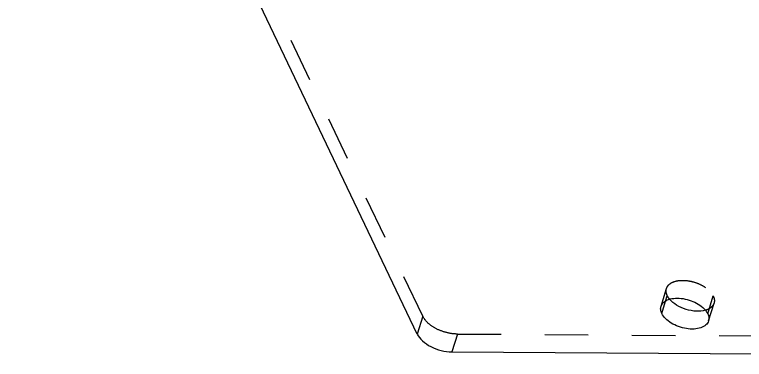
# Model space of a CAD drawing. Header units: millimetres. Extents: x 753 to 1632, y 352 to 973.
# Drawn here: x 1151.4 to 1202.8, y 762.4 to 786.7 of the extents above; entities that cross this region are included whole.
import ezdxf

# ---------------------------------------------------------------- set-up
doc = ezdxf.new("R2010")
doc.units = ezdxf.units.MM
doc.header["$LTSCALE"] = 30.734
doc.linetypes.add('HIDDEN', pattern=[0.2, 0.1, -0.1])
doc.layers.get('0').update_dxf_attribs({"linetype": 'CONTINUOUS'})
doc.layers.add('02___PRT_ALL_AXES', color=7, linetype='CONTINUOUS')
doc.layers.add('DEFAULT_2', color=8, linetype='HIDDEN')

msp = doc.modelspace()

# ---------------------------------------------------------------- linework, layer by layer
at = {"color": 3, "linetype": 'Continuous'}
for p, q in [((1179.72987, 764.2092), (1151.37699, 823.57063)), ((1182.1711, 762.95504), (1271.40256, 762.42429))]:
    msp.add_line(p, q, dxfattribs=at)
at = {"color": 3, "linetype": 'Continuous', "start_tangent": (0.43099323, -0.90235516), "end_tangent": (0.99998231, -0.00594787)}
msp.add_spline([(1179.72987, 764.2092), (1180.09777, 763.73259), (1180.69084, 763.32692), (1181.41885, 763.05389), (1182.1711, 762.95504)], degree=3, dxfattribs=at)
at = {"layer": '02___PRT_ALL_AXES', "color": 8, "linetype": 'HIDDEN'}
for p, q in [((1196.89856, 766.16337), (1197.28586, 767.41669)), ((1197.22453, 766.53163), (1197.34134, 766.90962)), ((1200.18705, 765.63707), (1200.57436, 766.89039)), ((1200.24253, 765.13), (1200.62984, 766.38332))]:
    msp.add_line(p, q, dxfattribs=at)
at = {"layer": '02___PRT_ALL_AXES', "color": 7, "linetype": 'Continuous'}
msp.add_line((1196.95403, 765.6563), (1197.22453, 766.53163), dxfattribs=at)
at = {"layer": '02___PRT_ALL_AXES', "color": 8, "linetype": 'HIDDEN'}
for points, start_tangent, end_tangent in [([(1197.28596, 767.417), (1197.3579, 767.56796), (1197.47376, 767.70063), (1197.82354, 767.8969), (1198.29714, 767.98435), (1198.84285, 767.95344), (1199.40111, 767.80756), (1199.911, 767.5626), (1200.31683, 767.24539), (1200.57436, 766.89039)], (0.2957247, 0.95527321), (0.43099323, -0.90235516)), ([(1197.34134, 766.90962), (1197.26382, 767.17123), (1197.28596, 767.417)], (-0.43099323, 0.90235516), (0.2957247, 0.95527321)), ([(1197.50573, 766.65733), (1197.45677, 766.71978), (1197.34134, 766.90962)], (-0.63829929, 0.76978829), (-0.43099323, 0.90235516)), ([(1200.57436, 766.89039), (1200.65187, 766.62878), (1200.62974, 766.38301)], (0.43099323, -0.90235516), (-0.2957247, -0.95527321)), ([(1200.62974, 766.38301), (1200.54987, 766.22036), (1200.4188, 766.07952), (1200.24068, 765.96511), (1200.02129, 765.88079)], (-0.2957247, -0.95527321), (-0.96119669, -0.27586397))]:
    msp.add_spline(points, degree=3, dxfattribs=dict(at, start_tangent=start_tangent, end_tangent=end_tangent))
at = {"layer": '02___PRT_ALL_AXES', "color": 3, "linetype": 'Continuous'}
for points, start_tangent, end_tangent in [([(1196.89865, 766.16368), (1196.97059, 766.31464), (1197.08646, 766.44731), (1197.43624, 766.64358), (1197.90984, 766.73103), (1198.45555, 766.70012), (1199.0138, 766.55423), (1199.52369, 766.30928), (1199.92952, 765.99206), (1200.18705, 765.63707)], (0.2957247, 0.95527321), (0.43099323, -0.90235516)), ([(1196.95403, 765.6563), (1196.87652, 765.91791), (1196.89865, 766.16368)], (-0.43099323, 0.90235516), (0.2957247, 0.95527321)), ([(1200.24243, 765.12968), (1200.1705, 764.97872), (1200.05463, 764.84606), (1199.70485, 764.64979), (1199.23125, 764.56234), (1198.68554, 764.59325), (1198.12728, 764.73913), (1197.61739, 764.98409), (1197.21156, 765.3013), (1196.95403, 765.6563)], (-0.2957247, -0.95527321), (-0.43099323, 0.90235516)), ([(1200.18705, 765.63707), (1200.26457, 765.37545), (1200.24243, 765.12968)], (0.43099323, -0.90235516), (-0.2957247, -0.95527321))]:
    msp.add_spline(points, degree=3, dxfattribs=dict(at, start_tangent=start_tangent, end_tangent=end_tangent))
at = {"layer": '02___PRT_ALL_AXES', "color": 7, "linetype": 'Continuous', "start_tangent": (-0.96119669, -0.27586397), "end_tangent": (-0.63829929, 0.76978829)}
msp.add_spline([(1200.02129, 765.88079), (1199.37977, 765.81477), (1198.66296, 765.94244), (1197.99876, 766.24107), (1197.50573, 766.65733)], degree=3, dxfattribs=at)
at = {"layer": 'DEFAULT_2', "color": 8, "linetype": 'HIDDEN'}
for p, q in [((1180.11718, 765.46252), (1151.76429, 824.82395)), ((1180.11718, 765.46252), (1179.72987, 764.2092)), ((1182.5584, 764.20836), (1182.1711, 762.95504)), ((1182.5584, 764.20836), (1271.78987, 763.67761))]:
    msp.add_line(p, q, dxfattribs=at)
at = {"layer": 'DEFAULT_2', "color": 8, "linetype": 'HIDDEN', "start_tangent": (-0.99998231, 0.00594787), "end_tangent": (-0.43099323, 0.90235516)}
msp.add_spline([(1182.5584, 764.20836), (1181.80616, 764.30721), (1181.07815, 764.58025), (1180.48508, 764.98591), (1180.11718, 765.46252)], degree=3, dxfattribs=at)

doc.saveas('drawing.dxf')
